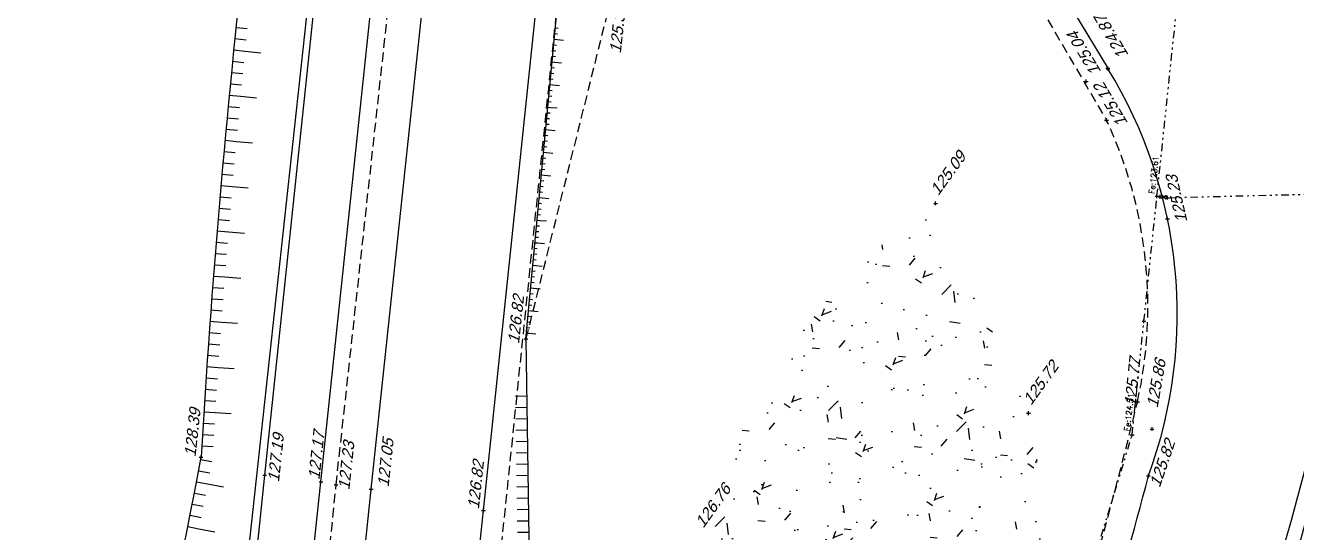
# Model space of a CAD drawing. Header units: metres. Extents: x 1633075 to 1634601, y 8175308 to 8177203.
# Drawn here: x 1633511.2 to 1633578.3, y 8175766.3 to 8175793.1 of the extents above; entities that cross this region are included whole.
import ezdxf

# ---------------------------------------------------------------- set-up
doc = ezdxf.new("R2010")
doc.units = ezdxf.units.M
doc.header["$LTSCALE"] = 2
doc.header["$PDMODE"] = 2
doc.header["$PDSIZE"] = 0.1
for name, pattern in [('208', [0.5, 0.2, -0.1, 0, -0.1, 0, -0.1]), ('211', [0.5, 0.2, -0.1, 0, -0.1, 0, -0.1]), ('31', [2, 1, 1]), ('CACHE', [0.375, 0.25, -0.125]), ('CONTINU', [0])]:
    doc.linetypes.add(name, pattern=pattern)
for name, color, linetype in [('C15785 - ALLEE', 7, 'CACHE'), ('C15785 - BORDURES', 7, 'CONTINU'), ('C15785 - BTALUS', 3, 'CACHE'), ('C15785 - DBA', 252, 'Continuous'), ('C15785 - EAUP', 5, 'CONTINU'), ('C15785 - EP', 4, 'Continuous'), ('C15785 - HTALUS', 7, 'Continuous'), ('C15785 - POINT 2D', 7, 'Continuous'), ('C15785 - Talus', 7, 'Continuous'), ('C15785 - VEGET', 3, 'Continuous'), ('C15785 - Z', 7, 'Continuous')]:
    doc.layers.add(name, color=color, linetype=linetype)
doc.styles.add('SIMPLEX', font='simplex_.ttf', dxfattribs={"height": 0.6})
doc.styles.get("Standard").update_dxf_attribs({"font": 'arial.ttf'})

# ---------------------------------------------------------------- blocks, each defined once
blk = doc.blocks.new('TALB150A')
blk.add_line((0, -0.6), (0, -1.45))
blk = doc.blocks.new('TALB150B')
blk.add_line((0, 0), (0, -0.6))
blk = doc.blocks.new('TALH150A')
blk.add_line((0, 0.6), (0, 1.45))
blk = doc.blocks.new('TALH150B')
blk.add_line((0, 0), (0, 0.6))
blk = doc.blocks.new('TALB050A')
blk.add_line((0, -0.15), (0, -0.5))
blk = doc.blocks.new('TALB050B')
blk.add_line((0, 0), (0, -0.15))
blk = doc.blocks.new('T1')
at = {"linetype": '31'}
blk.add_point((0, 0), dxfattribs=at)
blk = doc.blocks.new('T245')
at = {"linetype": 'Continuous'}
for p, q in [((-0.1, 0), (-0.2, 0)), ((-0.1, -0.1), (0.1, 0.1)), ((-0.1, 0.1), (0.1, -0.1)), ((-0.1, -0.1), (-0.1, 0.1)), ((0.1, -0.1), (0.1, 0.1)), ((0.1, 0), (0.2, 0))]:
    blk.add_line(p, q, dxfattribs=at)

msp = doc.modelspace()

# ---------------------------------------------------------------- hatches: boundary and pattern name
at = {"layer": 'C15785 - VEGET'}
h = msp.add_hatch(dxfattribs=at)
h.set_pattern_fill('AR-CONC', color=256, scale=0.025, angle=-0.49997, style=0)
h.set_pattern_definition([(49.50002714, (1050220.128, 8061047.714), (4.550966182, -0.438205835), [0.47625, -5.23875]), (354.5000271, (1050220.128, 8061047.714), (-0.839357803, 4.783922497), [0.381, -4.191]), (99.9510271, (1050220.507, 8061047.6774), (3.711624655, 4.345694782), [0.40475, -4.45225]), (45.6842271, (1050220.139, 8061048.984), (6.767546405, -1.110154493), [0.714375, -7.858125]), (96.1356271, (1050220.703, 8061048.8914), (5.98885616, 6.13361329), [0.607125, -6.678375]), (350.6840271, (1050220.139, 8061048.984), (5.98886535, 6.13360226), [0.5715, -6.2865]), (20.50002714, (1050220.771, 8061048.661), (3.767918305, -2.589615645), [0.47625, -5.23875]), (325.5000271, (1050220.771, 8061048.661), (1.585172774, 4.59104163), [0.381, -4.191]), (70.9514271, (1050221.085, 8061048.445), (5.353080733, 2.00143633), [0.40475, -4.45225]), (37.00002714, (1050220.1279, 8061047.714), (0.095657954, 2.113121707), [0, -4.1402, 0, -4.2545, 0, -4.206875]), (7.00002714, (1050220.1279, 8061047.714), (1.69228251, 2.489842204), [0, -2.4257, 0, -4.04495, 0, -1.603375]), (327.00002714, (1050218.7119, 8061047.7263), (3.388386087, -0.172792445), [0, -1.5875, 0, -4.953, 0, -6.57225]), (317.00002714, (1050218.077, 8061047.7318), (3.70863537, 0.603323464), [0, -2.06375, 0, -3.2893, 0, -4.66725])])
edge = h.paths.add_edge_path()
edge.add_line((1633551.719, 8175755.549), (1633560.905, 8175750.549))
edge.add_arc((1633534.187, 8175765.774), 30.752, 330.32569, 372.85947)
edge.add_line((1633564.167, 8175772.618), (1633559.263, 8175783.705))
edge.add_arc((1633576.737, 8175758.178), 30.935, 124.39295, 165.10162)
edge.add_arc((1633557.961, 8175764.84), 11.194, 173.37568, 236.1067)

# ---------------------------------------------------------------- linework, layer by layer
at = {"layer": 'C15785 - ALLEE'}
for points in [[(1633525.08, 8175743.975), (1633527.573, 8175768.822), (1633531.59, 8175805.569)], [(1633557.166, 8175805.71), (1633562.531, 8175797.944), (1633568.295, 8175788.101)], [(1633533.933, 8175742.474), (1633539.358, 8175795.114)]]:
    msp.add_lwpolyline(points, dxfattribs=at)
for centre, radius, start, end in [((1633547.234, 8175778.255), 23.249, 347.4671, 25.05719), ((1633335.475, 8175830.003), 241.235, 339.54126, 346.38322)]:
    msp.add_arc(centre, radius, start, end, dxfattribs=at)
at = {"layer": 'C15785 - BORDURES'}
for points in [[(1633521.043, 8175742.587), (1633523.798, 8175769.333), (1633527.703, 8175806.306), (1633529.632, 8175824.148)], [(1633524.123, 8175744.045), (1633526.77, 8175768.982), (1633530.677, 8175805.986), (1633532.534, 8175823.475)], [(1633558.951, 8175806.389), (1633568.362, 8175790.844)], [(1633526.98, 8175744.944), (1633529.428, 8175768.592), (1633533.216, 8175804.208)], [(1633532.702, 8175742.387), (1633535.365, 8175767.471), (1633538.987, 8175802.125)]]:
    msp.add_lwpolyline(points, dxfattribs=at)
for centre, radius, start, end in [((1633547.266, 8175777.86), 24.767, 339.79204, 31.56716), ((1633455.808, 8175798.335), 118.317, 341.33632, 345.79687)]:
    msp.add_arc(centre, radius, start, end, dxfattribs=at)
at = {"layer": 'C15785 - BTALUS'}
msp.add_lwpolyline([(1633542.272, 8175795.227), (1633537.606, 8175776.553)], dxfattribs=at)
at = {"layer": 'C15785 - DBA'}
for centre, radius, start, end in [((1633184.758, 8175875.349), 407.969, 343.37179, 348.25674), ((1633296.399, 8175847.293), 293.655, 342.42224, 349.18052)]:
    msp.add_arc(centre, radius, start, end, dxfattribs=at)
at = {"layer": 'C15785 - EAUP', "linetype": '211'}
msp.add_line((1633571.13, 8175784.052), (1633570.958, 8175784.082), dxfattribs=at)
msp.add_lwpolyline([(1633549.884, 8175718.481), (1633550.415, 8175719.677), (1633550.9, 8175720.723), (1633553.602, 8175727.237), (1633558.053, 8175737.186), (1633563.48, 8175751.189), (1633569.65, 8175771.476), (1633570.27, 8175777.473), (1633570.958, 8175784.082), (1633573.594, 8175809.157), (1633574.271, 8175825.204), (1633574.438, 8175832.457), (1633574.872, 8175838.33), (1633575.66, 8175847.477)], dxfattribs=at)
at = {"layer": 'C15785 - EAUP', "linetype": '208'}
msp.add_lwpolyline([(1633571.525, 8175784.007), (1633586.098, 8175784.368), (1633596.353, 8175784.331)], dxfattribs=at)
at = {"layer": 'C15785 - EP', "flags": 128}
msp.add_lwpolyline([(1633533.825, 8175830.221), (1633533.291, 8175830.315, 0.288437), (1633531.444, 8175829.56, 0.1356), (1633529.042, 8175823.013), (1633527.667, 8175808.882), (1633522.819, 8175764.283)], format="xyb", dxfattribs=at)
at = {"layer": 'C15785 - HTALUS'}
for points in [[(1633537.606, 8175776.553), (1633539.358, 8175795.114, -0.243586), (1633550.247, 8175803.719, -0.250171), (1633556.172, 8175794.247)], [(1633537.606, 8175776.553), (1633537.901, 8175756.648, 0.106736), (1633539.543, 8175738.752, 0.18381), (1633551.03, 8175724.866)], [(1633528.076, 8175686.281, 0.27929), (1633529.918, 8175697.228, -0.073909), (1633519.147, 8175706.995, -0.237189), (1633512.56, 8175740.636, 0.040133), (1633520.434, 8175770.287)]]:
    msp.add_lwpolyline(points, format="xyb", dxfattribs=at)
msp.add_arc((1634051.664, 8175738.497), 532.18, 170.68416, 176.57533, dxfattribs=at)
at = {"layer": 'C15785 - POINT 2D'}
for p in [(1633568.362, 8175790.844), (1633568.368, 8175790.826), (1633567.217, 8175790.156), (1633568.295, 8175788.101), (1633559.263, 8175783.705), (1633571.516, 8175782.894), (1633537.606, 8175776.553), (1633569.929, 8175773.209), (1633564.167, 8175772.618), (1633570.702, 8175771.776), (1633520.434, 8175770.287), (1633523.798, 8175769.333), (1633526.77, 8175768.982), (1633527.573, 8175768.822), (1633570.508, 8175769.305), (1633529.428, 8175768.592), (1633535.365, 8175767.471)]:
    msp.add_point(p, dxfattribs=at)

# ---------------------------------------------------------------- block references
at = {"layer": 'C15785 - EAUP'}
for name, p, rotation in [('T1', (1633570.958, 8175784.082), 353.999046114369), ('T1', (1633571.13, 8175784.052), 80.27216814971925), ('T245', (1633571.331, 8175784.029), 174.2623601324738), ('T1', (1633571.525, 8175784.007), 271.4167941443303), ('T1', (1633570.27, 8175777.473), 354.0511111283842), ('T1', (1633569.65, 8175771.476), 354.1033961453422)]:
    msp.add_blockref(name, p, dxfattribs=dict(at, rotation=rotation))
at = {"layer": 'C15785 - Talus'}
for name, p, rotation in [('TALH150B', (1633522.283, 8175793.01), 264.120627292536), ('TALB050B', (1633539.157, 8175792.978), 84.6077584199056), ('TALH150B', (1633522.222, 8175792.413), 264.1852247157579), ('TALB050B', (1633539.1, 8175792.381), 84.6077584199056), ('TALB050B', (1633539.129, 8175792.679), 84.6077584199056), ('TALB050A', (1633539.1, 8175792.381), 84.6077584199056), ('TALH150B', (1633522.161, 8175791.817), 264.2498221366192), ('TALH150A', (1633522.161, 8175791.817), 264.2498221366192), ('TALB050B', (1633539.044, 8175791.783), 84.6077584199056), ('TALB050B', (1633539.072, 8175792.082), 84.6077584199056), ('TALH150B', (1633522.102, 8175791.22), 264.3144195576135), ('TALB050B', (1633538.988, 8175791.186), 84.6077584199056), ('TALB050B', (1633539.016, 8175791.485), 84.6077584199056), ('TALB050A', (1633538.988, 8175791.186), 84.6077584199056), ('TALH150B', (1633522.043, 8175790.622), 264.3790169944743), ('TALB050B', (1633538.931, 8175790.589), 84.6077584199056), ('TALB050B', (1633538.959, 8175790.887), 84.6077584199056), ('TALH150B', (1633521.984, 8175790.025), 264.443614417906), ('TALB050B', (1633538.847, 8175789.692), 84.6077584199056), ('TALB050B', (1633538.875, 8175789.991), 84.6077584199056), ('TALB050B', (1633538.903, 8175790.29), 84.6077584199056), ('TALB050A', (1633538.875, 8175789.991), 84.6077584199056), ('TALH150B', (1633521.926, 8175789.428), 264.5082118406839), ('TALH150A', (1633521.926, 8175789.428), 264.5082118406839), ('TALB050B', (1633538.79, 8175789.095), 84.6077584199056), ('TALB050B', (1633538.818, 8175789.394), 84.6077584199056), ('TALH150B', (1633521.869, 8175788.831), 264.572809263115), ('TALB050B', (1633538.734, 8175788.498), 84.6077584199056), ('TALB050B', (1633538.762, 8175788.796), 84.6077584199056), ('TALB050A', (1633538.762, 8175788.796), 84.6077584199056), ('TALH150B', (1633521.757, 8175787.636), 264.7020041156762), ('TALH150B', (1633521.813, 8175788.233), 264.6374066978494), ('TALB050B', (1633538.677, 8175787.9), 84.6077584199056), ('TALB050B', (1633538.706, 8175788.199), 84.6077584199056), ('TALH150B', (1633521.702, 8175787.039), 264.7666015455846), ('TALH150A', (1633521.702, 8175787.039), 264.7666015455846), ('TALB050B', (1633538.593, 8175787.004), 84.6077584199056), ('TALB050B', (1633538.621, 8175787.303), 84.6077584199056), ('TALB050B', (1633538.649, 8175787.602), 84.6077584199056), ('TALB050A', (1633538.649, 8175787.602), 84.6077584199056), ('TALH150B', (1633521.648, 8175786.441), 264.8311989633979), ('TALB050B', (1633538.537, 8175786.407), 84.6077584199056), ('TALB050B', (1633538.565, 8175786.706), 84.6077584199056), ('TALB050A', (1633538.537, 8175786.407), 84.6077584199056), ('TALH150B', (1633521.594, 8175785.843), 264.8957963980447), ('TALB050B', (1633538.48, 8175785.81), 84.6077584199056), ('TALB050B', (1633538.508, 8175786.108), 84.6077584199056), ('TALH150B', (1633521.541, 8175785.246), 264.9603938205898), ('TALB050B', (1633538.424, 8175785.212), 84.6077584199056), ('TALB050B', (1633538.452, 8175785.511), 84.6077584199056), ('TALB050A', (1633538.424, 8175785.212), 84.6077584199056), ('TALH150B', (1633521.489, 8175784.648), 265.0249912467922), ('TALH150A', (1633521.489, 8175784.648), 265.0249912467922), ('TALB050B', (1633538.339, 8175784.316), 84.6077584199056), ('TALB050B', (1633538.367, 8175784.615), 84.6077584199056), ('TALB050B', (1633538.396, 8175784.914), 84.6077584199056), ('TALH150B', (1633521.437, 8175784.05), 265.08958867037), ('TALB050B', (1633538.283, 8175783.719), 84.6077584199056), ('TALB050B', (1633538.311, 8175784.018), 84.6077584199056), ('TALB050A', (1633538.311, 8175784.018), 84.6077584199056), ('TALH150B', (1633521.386, 8175783.452), 265.1541861023342), ('TALB050B', (1633538.226, 8175783.122), 84.6077584199056), ('TALB050B', (1633538.255, 8175783.42), 84.6077584199056), ('TALH150B', (1633521.286, 8175782.257), 265.2833809477281), ('TALH150B', (1633521.336, 8175782.855), 265.2187835184765), ('TALB050B', (1633538.17, 8175782.524), 84.6077584199056), ('TALB050B', (1633538.198, 8175782.823), 84.6077584199056), ('TALB050A', (1633538.198, 8175782.823), 84.6077584199056), ('TALH150B', (1633521.237, 8175781.659), 265.3479783791112), ('TALH150A', (1633521.286, 8175782.257), 265.2833809477281), ('TALB050B', (1633538.085, 8175781.628), 84.6077584199056), ('TALB050B', (1633538.114, 8175781.927), 84.6077584199056), ('TALB050B', (1633538.142, 8175782.226), 84.6077584199056), ('TALB050A', (1633538.085, 8175781.628), 84.6077584199056), ('TALH150B', (1633521.189, 8175781.061), 265.4125757973456), ('TALB050B', (1633538.029, 8175781.031), 84.6077584199056), ('TALB050B', (1633538.057, 8175781.33), 84.6077584199056), ('TALH150B', (1633521.141, 8175780.463), 265.4771732356686), ('TALB050B', (1633537.973, 8175780.434), 84.6077584199056), ('TALB050B', (1633538.001, 8175780.732), 84.6077584199056), ('TALB050A', (1633537.973, 8175780.434), 84.6077584199056), ('TALH150B', (1633521.094, 8175779.864), 265.541770652263), ('TALH150A', (1633521.094, 8175779.864), 265.541770652263), ('TALB050B', (1633537.916, 8175779.836), 84.6077584199056), ('TALB050B', (1633537.944, 8175780.135), 84.6077584199056), ('TALH150B', (1633521.048, 8175779.266), 265.6063680801904), ('TALB050B', (1633537.832, 8175778.94), 84.6077584199056), ('TALB050B', (1633537.86, 8175779.239), 84.6077584199056), ('TALB050B', (1633537.888, 8175779.538), 84.6077584199056), ('TALB050A', (1633537.86, 8175779.239), 84.6077584199056), ('TALH150B', (1633521.002, 8175778.668), 265.6709655042908), ('TALB050B', (1633537.775, 8175778.343), 84.6077584199056), ('TALB050B', (1633537.804, 8175778.642), 84.6077584199056), ('TALH150B', (1633520.957, 8175778.07), 265.7355629362186), ('TALB050B', (1633537.719, 8175777.746), 84.6077584199056), ('TALB050B', (1633537.747, 8175778.044), 84.6077584199056), ('TALB050A', (1633537.747, 8175778.044), 84.6077584199056), ('TALH150B', (1633520.869, 8175776.873), 265.8647577822952), ('TALH150B', (1633520.913, 8175777.471), 265.8001603596563), ('TALH150A', (1633520.913, 8175777.471), 265.8001603596563), ('TALB050B', (1633537.663, 8175777.148), 84.6077584199056), ('TALB050B', (1633537.691, 8175777.447), 84.6077584199056), ('TALH150B', (1633520.826, 8175776.274), 265.9293552141296), ('TALB050B', (1633537.634, 8175776.85), 84.6077584199056), ('TALB050A', (1633537.634, 8175776.85), 84.6077584199056), ('TALH150B', (1633520.784, 8175775.676), 265.9939526327008), ('TALH150B', (1633520.742, 8175775.077), 266.058550064865), ('TALH150A', (1633520.742, 8175775.077), 266.058550064865), ('TALH150B', (1633520.701, 8175774.479), 266.1231474884703), ('TALH150B', (1633520.661, 8175773.88), 266.1877449131063), ('TALB150B', (1633537.651, 8175773.514), 270.8471696658435), ('TALH150B', (1633520.622, 8175773.281), 266.2523423373945), ('TALB150B', (1633537.66, 8175772.914), 270.8471696658435), ('TALH150B', (1633520.583, 8175772.683), 266.3169397670281), ('TALH150A', (1633520.583, 8175772.683), 266.3169397670281), ('TALB150B', (1633537.669, 8175772.314), 270.8471696658435), ('TALH150B', (1633520.507, 8175771.485), 266.4461346207015), ('TALH150B', (1633520.545, 8175772.084), 266.3815371973331), ('TALB150B', (1633537.678, 8175771.714), 270.8471696658435), ('TALH150B', (1633520.47, 8175770.886), 266.5107320493939), ('TALB150B', (1633537.687, 8175771.114), 270.8471696658435), ('TALB150B', (1633520.412, 8175770.164), 79.68718040572047), ('TALB150B', (1633537.696, 8175770.514), 270.8471696658435), ('TALB150B', (1633520.303, 8175769.574), 79.50758520903351), ('TALB150B', (1633537.705, 8175769.914), 270.8471696658435), ('TALB150B', (1633520.193, 8175768.984), 79.32799000689333), ('TALB150A', (1633520.193, 8175768.984), 79.32799000689333), ('TALB150B', (1633537.713, 8175769.314), 270.8471696658435), ('TALB150B', (1633520.081, 8175768.395), 79.1483948115514), ('TALB150B', (1633537.722, 8175768.714), 270.8471696658435), ('TALB150B', (1633519.967, 8175767.806), 78.96879962205227), ('TALB150B', (1633537.731, 8175768.114), 270.8471696658435), ('TALB150B', (1633537.74, 8175767.515), 270.8471696658435), ('TALB150B', (1633519.852, 8175767.217), 78.78920442420328), ('TALB150B', (1633537.749, 8175766.915), 270.8471696658435), ('TALB150B', (1633519.734, 8175766.629), 78.60960921670127), ('TALB150A', (1633519.734, 8175766.629), 78.60960921670127), ('TALB150B', (1633537.758, 8175766.315), 270.8471696658435)]:
    msp.add_blockref(name, p, dxfattribs=dict(at, rotation=rotation))

# ---------------------------------------------------------------- texts
at = {"layer": 'C15785 - EAUP', "linetype": 'Continuous', "style": 'SIMPLEX'}
for s, rotation, p in [('Fe:123.61', 83.6707, (1633570.83, 8175784.19, 149.78)), ('Fe:124.51', 83.76304, (1633569.523, 8175771.649, 149.78))]:
    msp.add_text(s, height=0.3, rotation=rotation, dxfattribs=at).set_placement(p)
at = {"layer": 'C15785 - Z', "oblique": 18}
for s, rotation, p in [(' 125.31', 443.8389, (1633542.596, 8175791.377, 125.313)), (' 124.87', 480.78359, (1633569.602, 8175791.349, 124.869)), (' 125.04', 480.78359, (1633568.151, 8175790.473, 125.035)), (' 125.12', 480.78359, (1633569.564, 8175787.754, 125.123)), (' 125.09', 414.279, (1633559.264, 8175783.885, 125.092)), (' 125.23', 462.78075, (1633572.624, 8175782.519, 125.234)), (' 126.82', 443.8389, (1633537.216, 8175776.027, 126.823)), (' 125.77', 444.02871, (1633569.805, 8175772.713, 125.772)), (' 125.86', 440.14705, (1633570.955, 8175772.638, 125.856)), (' 125.72', 414.279, (1633564.169, 8175772.798, 125.719)), (' 128.39', 443.8389, (1633520.117, 8175770.039, 128.388)), (' 127.19', 443.8389, (1633524.527, 8175768.706, 127.189)), (' 127.17', 443.8389, (1633526.666, 8175768.842, 127.167)), (' 127.23', 443.8389, (1633528.248, 8175768.301, 127.226)), (' 127.05', 443.8389, (1633530.323, 8175768.447, 127.051)), (' 125.82', 431.06761, (1633571.028, 8175768.424, 125.821)), (' 126.82', 443.8389, (1633535.094, 8175767.285, 126.824)), (' 126.76', 414.279, (1633546.843, 8175766.312, 126.761))]:
    msp.add_text(s, height=0.6, rotation=rotation, dxfattribs=at).set_placement(p)

doc.saveas('drawing.dxf')
